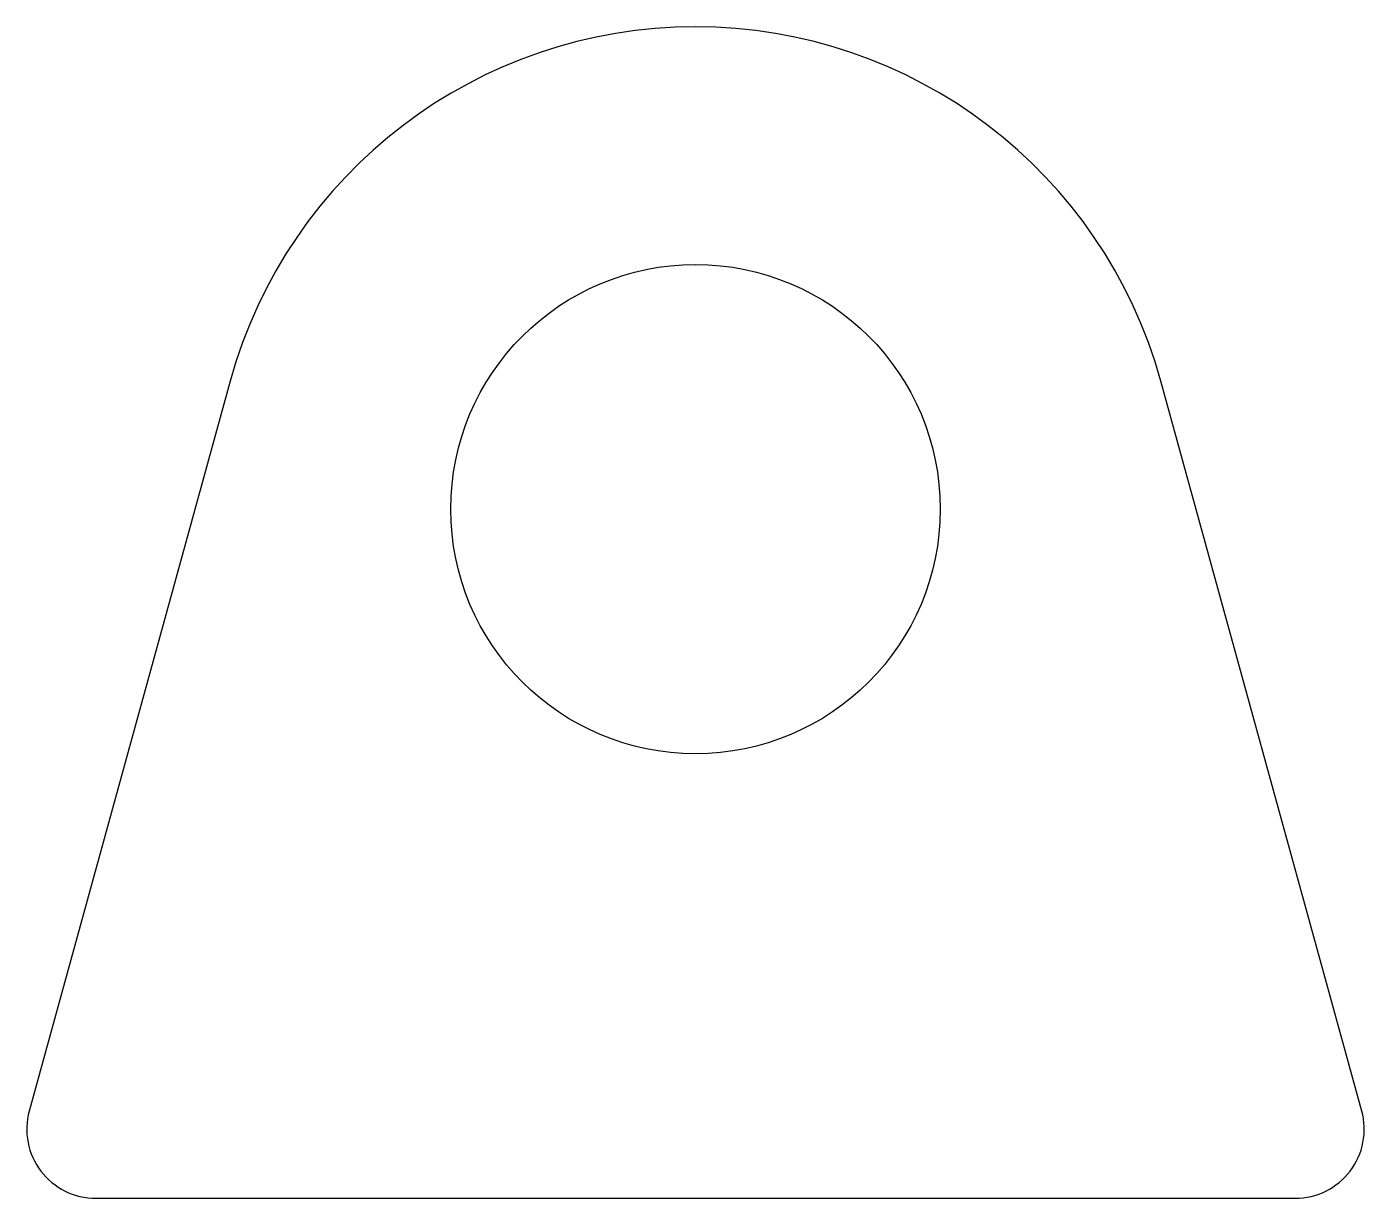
# Model space of a CAD drawing. Header units: metres. Extents: x 0 to 97, y 0 to 85.
import ezdxf

# ---------------------------------------------------------------- set-up
doc = ezdxf.new("R2010")
doc.units = ezdxf.units.M

msp = doc.modelspace()

# ---------------------------------------------------------------- linework, layer by layer
for p, q in [((14.755, 59.287), (0.179, 6.327)), ((96.821, 6.327), (82.245, 59.287)), ((5, 0), (92, 0))]:
    msp.add_line(p, q)
msp.add_circle((48.5, 50), 17.75)
for centre, radius, start, end in [((48.5, 50), 35, 15.38761, 164.61239), ((5, 5), 5, 164.61239, -90), ((92, 5), 5, -90, 15.3876)]:
    msp.add_arc(centre, radius, start, end)

doc.saveas('drawing.dxf')
